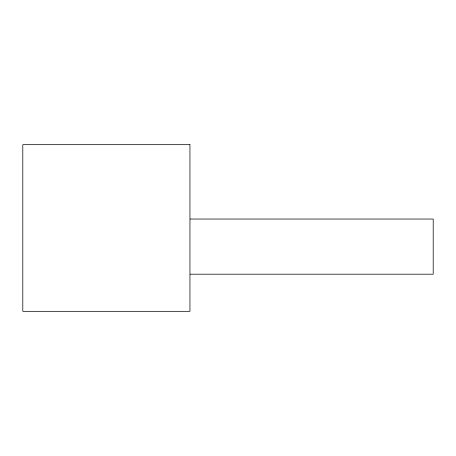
<?xml version="1.0" encoding="UTF-8"?>
<svg xmlns="http://www.w3.org/2000/svg" width="456" height="456" viewBox="0 0 456 456"><rect width="100%" height="100%" fill="white"/><g stroke="black" fill="none" stroke-linecap="round" stroke-linejoin="round"><path stroke-width="0.68" d="M190.237 219.04L433.2 219.04L433.2 274.193L190.237 274.193M189.947 144.677L22.8 144.677L22.8 311.323L189.947 311.323L189.947 144.677"/></g></svg>
